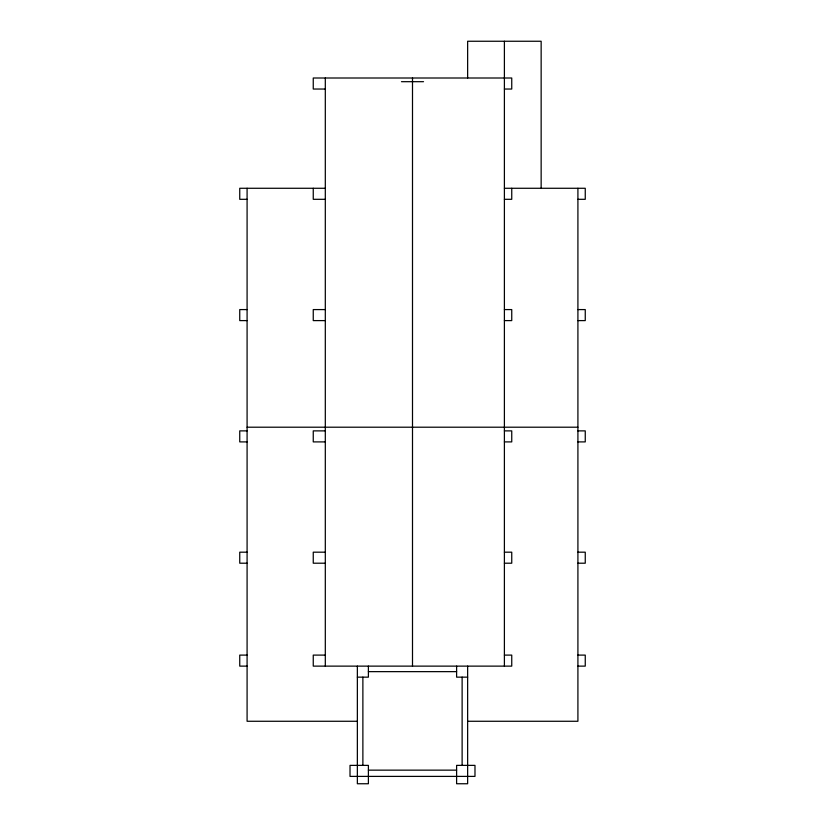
<?xml version="1.0" encoding="UTF-8"?>
<svg xmlns="http://www.w3.org/2000/svg" width="825" height="825" viewBox="0 0 825 825"><rect width="100%" height="100%" fill="white"/><g stroke="black" fill="none" stroke-linecap="round" stroke-linejoin="round"><path stroke-width="1.24" d="M401.476 81.685L423.524 81.685M325.308 89.038L313.252 89.038L313.252 78.004L511.748 78.004L511.748 89.038L504.395 89.038M325.308 188.275L239.745 188.275L239.745 199.31L247.088 199.31M504.395 188.275L585.255 188.275L585.255 199.31L577.913 199.31M325.308 199.31L313.252 199.31L313.252 188.275M504.395 199.31L511.748 199.31L511.748 188.275M247.088 309.581L239.745 309.581L239.745 320.605L247.088 320.605M325.308 309.581L313.252 309.581L313.252 320.605L325.308 320.605M504.395 309.581L511.748 309.581L511.748 320.605L504.395 320.605M577.913 309.581L585.255 309.581L585.255 320.605L577.913 320.605M247.088 427.206L577.913 427.206M247.088 430.877L239.745 430.877L239.745 441.901L247.088 441.901M325.308 430.877L313.252 430.877L313.252 441.901L325.308 441.901M504.395 430.877L511.748 430.877L511.748 441.901L504.395 441.901M577.913 430.877L585.255 430.877L585.255 441.901L577.913 441.901M247.088 552.183L239.745 552.183L239.745 563.207L247.088 563.207M325.308 552.183L313.252 552.183L313.252 563.207L325.308 563.207M504.395 552.183L511.748 552.183L511.748 563.207L504.395 563.207M577.913 552.183L585.255 552.183L585.255 563.207L577.913 563.207M247.088 655.102L239.745 655.102L239.745 666.126L247.088 666.126M325.308 655.102L313.252 655.102L313.252 666.126L511.748 666.126L511.748 655.102L504.395 655.102M577.913 655.102L585.255 655.102L585.255 666.126L577.913 666.126M368.393 671.643L456.607 671.643M357.359 677.15L368.393 677.15L368.393 666.126M467.641 677.15L456.607 677.15L456.607 666.126M357.359 721.267L247.088 721.267L247.088 188.275M467.641 721.267L577.913 721.267L577.913 188.275M368.393 770.148L456.607 770.148M541.148 188.275L541.148 41.25L467.641 41.25L467.641 78.004M504.395 41.25L504.395 666.126M467.641 666.126L467.641 783.75L456.607 783.75L456.607 765.373L474.983 765.373L474.983 776.397L350.017 776.397L350.017 765.373L368.393 765.373L368.393 783.75L357.359 783.75L357.359 666.126M462.124 677.15L462.124 765.373M412.5 78.004L412.5 666.126M362.876 677.15L362.876 765.373M325.308 78.004L325.308 666.126"/></g></svg>
